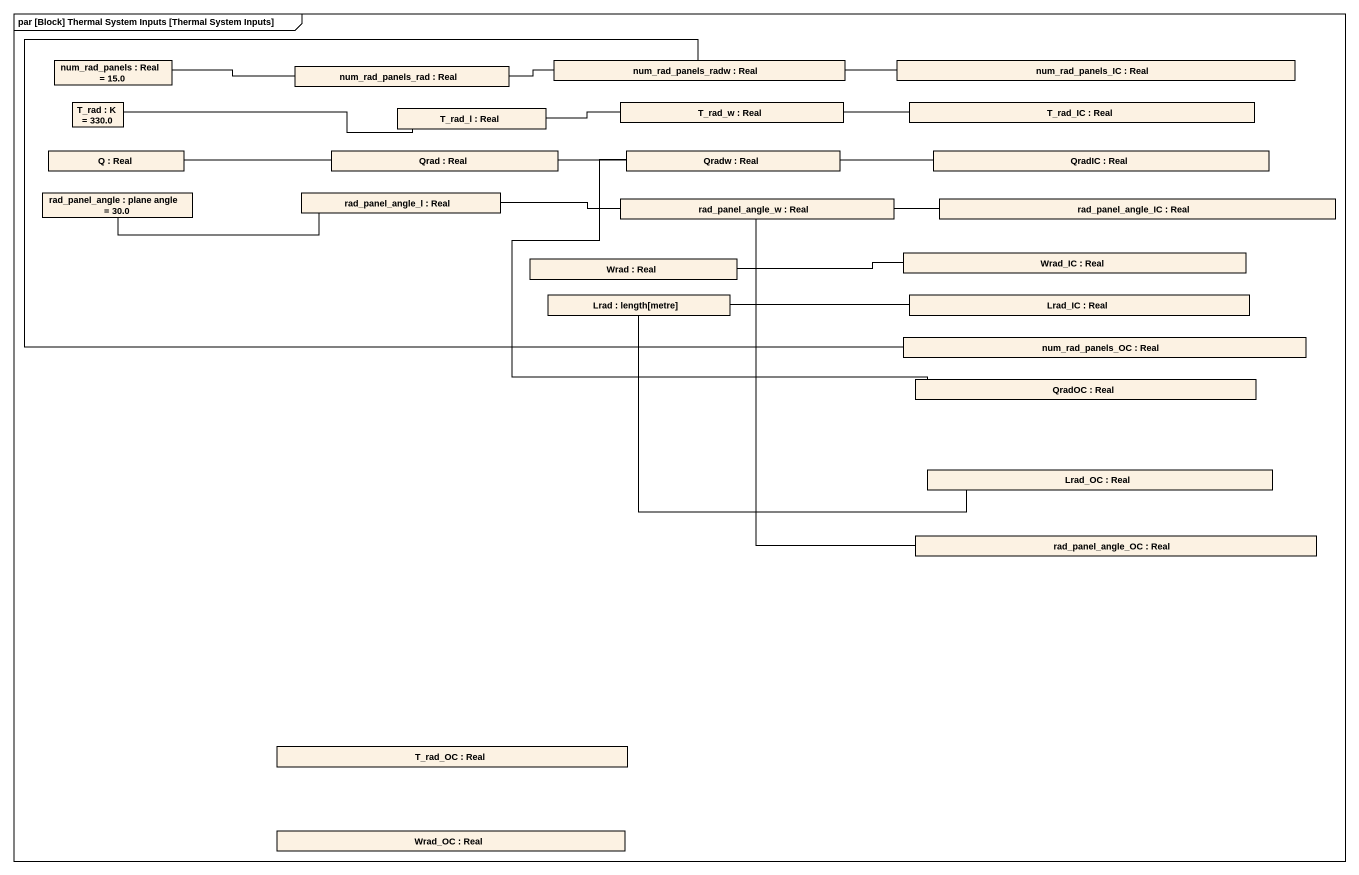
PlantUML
@startuml
mainframe par [Block] Thermal System Inputs [Thermal System Inputs]
rectangle "num_rad_panels : Real = 15.0" as num_rad_panels
rectangle "num_rad_panels_rad : Real" as num_rad_panels_rad
rectangle "num_rad_panels_radw : Real" as num_rad_panels_radw
rectangle "num_rad_panels_IC : Real" as num_rad_panels_IC
rectangle "T_rad : K = 330.0" as T_rad
rectangle "T_rad_l : Real" as T_rad_l
rectangle "T_rad_w : Real" as T_rad_w
rectangle "T_rad_IC : Real" as T_rad_IC
rectangle "Q : Real" as Q
rectangle "Qrad : Real" as Qrad
rectangle "Qradw : Real" as Qradw
rectangle "QradIC : Real" as QradIC
rectangle "rad_panel_angle : plane angle = 30.0" as rad_panel_angle
rectangle "rad_panel_angle_l : Real" as rad_panel_angle_l
rectangle "rad_panel_angle_w : Real" as rad_panel_angle_w
rectangle "rad_panel_angle_IC : Real" as rad_panel_angle_IC
rectangle "Wrad : Real" as Wrad
rectangle "Wrad_IC : Real" as Wrad_IC
rectangle "Lrad : length[metre]" as Lrad
rectangle "Lrad_IC : Real" as Lrad_IC
rectangle "num_rad_panels_OC : Real" as num_rad_panels_OC
rectangle "QradOC : Real" as QradOC
rectangle "Lrad_OC : Real" as Lrad_OC
rectangle "rad_panel_angle_OC : Real" as rad_panel_angle_OC
rectangle "T_rad_OC : Real" as T_rad_OC
rectangle "Wrad_OC : Real" as Wrad_OC
num_rad_panels -right- num_rad_panels_rad
num_rad_panels_rad -right- num_rad_panels_radw
num_rad_panels_radw -right- num_rad_panels_IC
num_rad_panels_radw -- num_rad_panels_OC
T_rad -right- T_rad_l
T_rad_l -right- T_rad_w
T_rad_w -right- T_rad_IC
Q -right- Qrad
Qrad -right- Qradw
Qradw -right- QradIC
Qradw -- QradOC
rad_panel_angle -right- rad_panel_angle_l
rad_panel_angle_l -right- rad_panel_angle_w
rad_panel_angle_w -right- rad_panel_angle_IC
rad_panel_angle_w -- rad_panel_angle_OC
Wrad -right- Wrad_IC
Lrad -right- Lrad_IC
Lrad -right- Lrad_OC
@enduml
